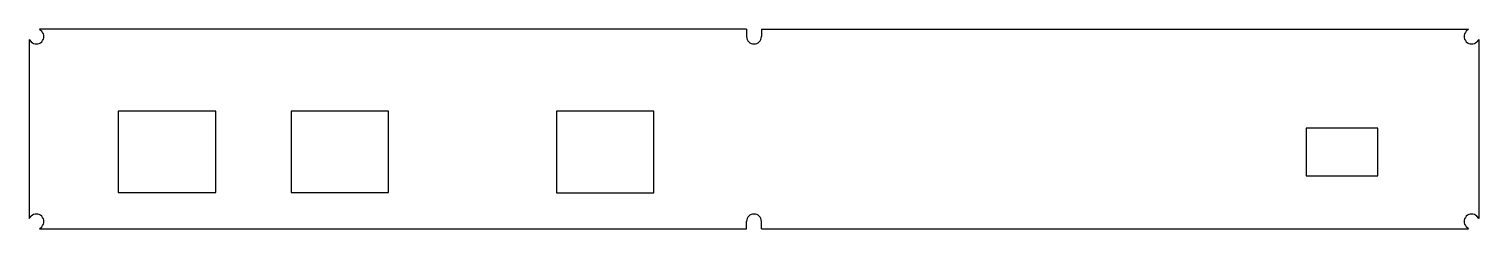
# Model space of a CAD drawing. Header units: millimetres. Extents: x 28 to 272, y 113 to 147.
import ezdxf

# ---------------------------------------------------------------- set-up
doc = ezdxf.new("R2010")
doc.units = ezdxf.units.MM
doc.layers.add('View', color=7, linetype='CONTINUOUS')

msp = doc.modelspace()

# ---------------------------------------------------------------- linework, layer by layer
at = {"layer": 'View'}
for p, q in [((148.75, 146.75), (30.0178, 146.75)), ((30.0178, 146.75), (30.3839, 146.384)), ((148.75, 146.75), (148.75, 145.5)), ((151.25, 146.75), (151.25, 145.5)), ((151.25, 146.75), (269.982, 146.75)), ((269.982, 146.75), (269.616, 146.384)), ((28.25, 144.982), (28.6161, 144.616)), ((28.25, 144.982), (28.25, 115.018)), ((271.75, 144.982), (271.384, 144.616)), ((271.75, 144.982), (271.75, 115.018)), ((59.6, 133), (43.25, 133)), ((43.25, 133), (43.25, 119.35)), ((59.6, 119.35), (59.6, 133)), ((88.6, 133), (72.25, 133)), ((72.25, 133), (72.25, 119.35)), ((88.6, 119.35), (88.6, 133)), ((133.175, 132.975), (116.825, 132.975)), ((116.825, 132.975), (116.825, 119.325)), ((133.175, 119.325), (133.175, 132.975)), ((254.75, 130.15), (242.75, 130.15)), ((242.75, 130.15), (242.75, 122.15)), ((254.75, 122.15), (254.75, 130.15)), ((242.75, 122.15), (254.75, 122.15)), ((43.25, 119.35), (59.6, 119.35)), ((72.25, 119.35), (88.6, 119.35)), ((116.825, 119.325), (133.175, 119.325)), ((28.25, 115.018), (28.6161, 115.384)), ((148.75, 113.25), (148.75, 114.5)), ((151.25, 113.25), (151.25, 114.5)), ((271.75, 115.018), (271.384, 115.384)), ((30.0178, 113.25), (30.3839, 113.616)), ((30.0178, 113.25), (148.75, 113.25)), ((151.25, 113.25), (269.982, 113.25)), ((269.982, 113.25), (269.616, 113.616))]:
    msp.add_line(p, q, dxfattribs=at)
for centre, start, end in [((29.5, 145.5), -135, 45), ((270.5, 145.5), 135, -45), ((150, 145.5), 180, 0), ((29.5, 114.5), -45, 135), ((150, 114.5), 0, 180), ((270.5, 114.5), 45, -135)]:
    msp.add_arc(centre, 1.25, start, end, dxfattribs=at)

doc.saveas('drawing.dxf')
